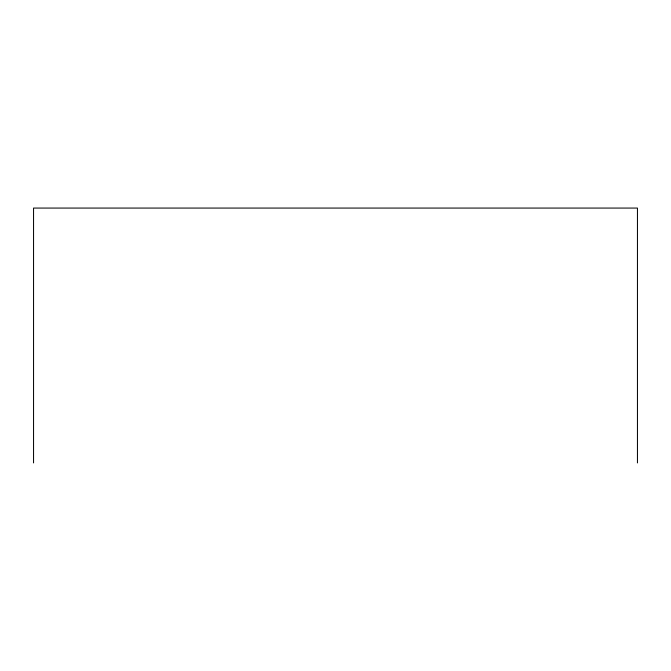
<?xml version="1.0" encoding="UTF-8"?>
<svg xmlns="http://www.w3.org/2000/svg" width="671" height="671" viewBox="0 0 671 671"><rect width="100%" height="100%" fill="white"/><g stroke="black" fill="none" stroke-linecap="round" stroke-linejoin="round"><path stroke-width="1.01" d="M637.45 462.931L637.45 208.069L33.55 208.069L33.55 462.931"/></g></svg>
